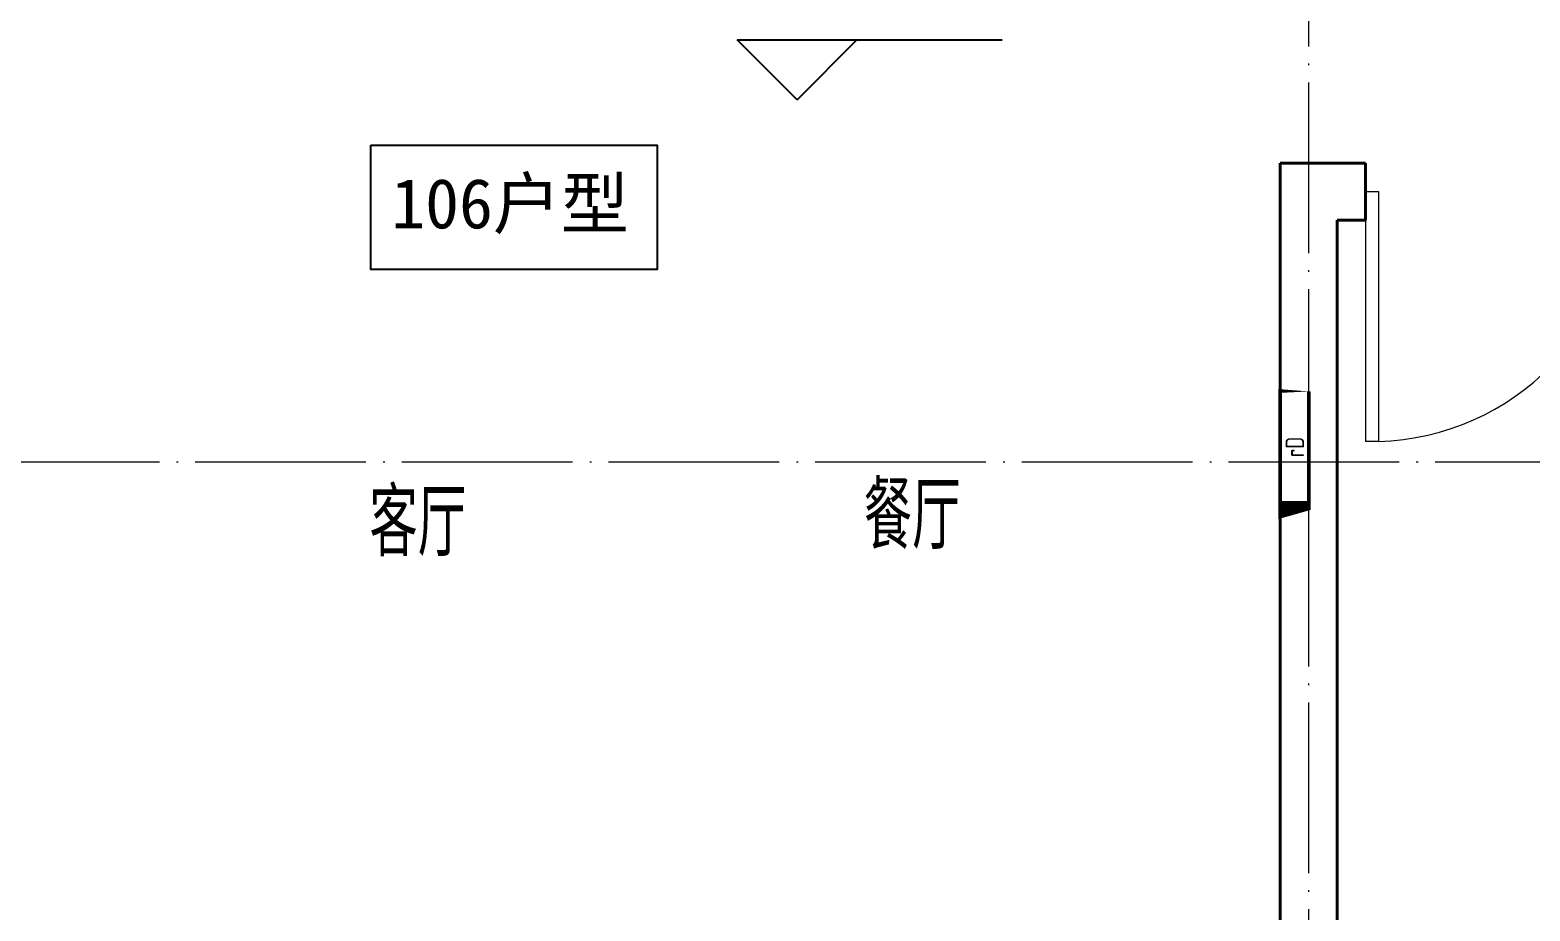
# Model space of a CAD drawing. Extents: x 27938 to 1042331, y -235042 to 1535213.
# Drawn here: x 687024 to 692294, y 444255 to 447350 of the extents above; entities that cross this region are included whole.
import ezdxf

# ---------------------------------------------------------------- set-up
doc = ezdxf.new("R2010")
doc.units = 0
doc.header["$LTSCALE"] = 1000
doc.header["$MEASUREMENT"] = 0
doc.linetypes.add('DOTE', pattern=[2.4200000000000004, 2, -0.2, 0.02, -0.2])
for name, color, linetype in [('3.5方案汇报，与郭总、侯月琴确定户型_t8$0$2020.03.04 -1安徽标准化洋房户型(UA）_t8_t8$0$看线', 154, 'Continuous'), ('DIM_ELEV', 3, 'Continuous'), ('PUB_TEXT', 4, 'Continuous')]:
    doc.layers.add(name, color=color, linetype=linetype)
for name, color, linetype, lineweight in [('DOTE', 19, 'DOTE', 9), ('EQUIP-消防', 3, 'Continuous', 20), ('WALL', 9, 'Continuous', 40), ('WINDOW', 8, 'Continuous', 15)]:
    doc.layers.add(name, color=color, linetype=linetype, lineweight=lineweight)
doc.styles.get("Standard").update_dxf_attribs({"font": 'gbenor.shx', "bigfont": 'gbcbig.shx'})
doc.styles.add('房间名称', font='TSSDENG', dxfattribs={"width": 0.8, "bigfont": 'HZTXT'})
doc.styles.add('黑体', font='simhei.ttf')

# ---------------------------------------------------------------- blocks, each defined once
blk = doc.blocks.new('GFDGDGRDGRDG')
at = {"layer": 'DOTE', "linetype": 'DOTE', "ltscale": 0.3}
for p, q in [((584693.6727573578, 360558.3317887957), (584693.6727573578, 376108.3318260653)), ((626393.6739016924, 366358.3321396253), (573593.6739016977, 366358.3321396253))]:
    blk.add_line(p, q, dxfattribs=at)
blk = doc.blocks.new('FSFSFSFSEG')
at = {"layer": 'EQUIP-消防', "color": 0, "const_width": 12.82051282052028}
blk.add_lwpolyline([(136866.5605577994, 335152.5449090759), (136466.5605577994, 335152.5449090774), (136466.5605577991, 335052.5449090772), (136866.5605577991, 335052.5449090757)], close=True, dxfattribs=at)
at = {"layer": 'PUB_TEXT', "color": 0, "style": '房间名称', "width": 0.8}
blk.add_text('rD', height=64.8, dxfattribs=at).set_placement((136633.7425204425, 335069.0046025831))
blk = doc.blocks.new('HGFHGGGDFGRD')
at = {"color": 8, "rotation": 90}
blk.add_blockref('FSFSFSFSEG', (1026569.124335467, 232007.164587272), dxfattribs=at)
blk = doc.blocks.new('$DorLib2D$00000001')
for p, q in [((0.45, 0.9750000000000001), (0.5000000000000002, 0.9750000000000001)), ((0.45, 0), (0.45, 0.9750000000000001)), ((0.5, 0), (0.5, 0.9750000000000001)), ((0.5, 0), (0.45, 0))]:
    blk.add_line(p, q)
at = {"lineweight": 13}
blk.add_arc((0.475, 0), 0.975, 91.4692835813538, 180, dxfattribs=at)

msp = doc.modelspace()

# ---------------------------------------------------------------- linework, layer by layer
at = {"color": 8}
msp.add_lwpolyline([(688221.2790088835, 446945.1957436554), (689227.2790088835, 446945.1957436554), (689227.2790088835, 446509.1957436554), (688221.2790088835, 446509.1957436554)], close=True, dxfattribs=at)
at = {"layer": 'DIM_ELEV', "color": 8}
for p, q in [((689718.8788228263, 447104.8770939703), (689508.8788228263, 447314.8770939703)), ((689508.8788228263, 447314.8770939703), (690439.7674843424, 447314.8770939703)), ((689718.8788228263, 447104.8770939703), (689928.8788228263, 447314.8770939703))]:
    msp.add_line(p, q, dxfattribs=at)
at = {"layer": 'WALL', "color": 8}
for p, q in [((691416.5794457011, 446882.0868833604), (691416.579374493, 443932.0865325074)), ((691716.5794565076, 446882.0868833636), (691416.5794457011, 446882.0868833604)), ((691716.5794565094, 446682.0868833835), (691716.5794565076, 446882.0868833636)), ((691616.5794528192, 446682.0868833559), (691616.5793840138, 443832.0865300981)), ((691616.5794528192, 446682.0868833559), (691716.5794565094, 446682.0868833835))]:
    msp.add_line(p, q, dxfattribs=at)

# ---------------------------------------------------------------- block references
at = {"color": 8}
msp.add_blockref('HGFHGGGDFGRD', (0, 77208.36173827358), dxfattribs=at)
at = {"layer": '3.5方案汇报，与郭总、侯月琴确定户型_t8$0$2020.03.04 -1安徽标准化洋房户型(UA）_t8_t8$0$看线', "ltscale": 10}
msp.add_blockref('GFDGDGRDGRDG', (106822.9047994823, 79473.75474374194), dxfattribs=at)
at = {"layer": 'WINDOW', "xscale": -900, "yscale": -900, "zscale": -900, "rotation": 5.840855992261463e-10}
msp.add_blockref('$DorLib2D$00000001', (692166.5794564873, 446782.0868833584), dxfattribs=at)

# ---------------------------------------------------------------- texts
at = {"color": 8, "style": '黑体'}
msp.add_text('106户型', height=175, dxfattribs=at).set_placement((688293.3252846368, 446653.0086280921))
at = {"layer": 'PUB_TEXT', "color": 8}
for s, p in [('餐厅', (689953.0411787902, 445526.2825210171)), ('客厅', (688216.4311481563, 445501.3108596927))]:
    msp.add_text(s, height=236.3120567375886, dxfattribs=at).set_placement(p)

doc.saveas('drawing.dxf')
